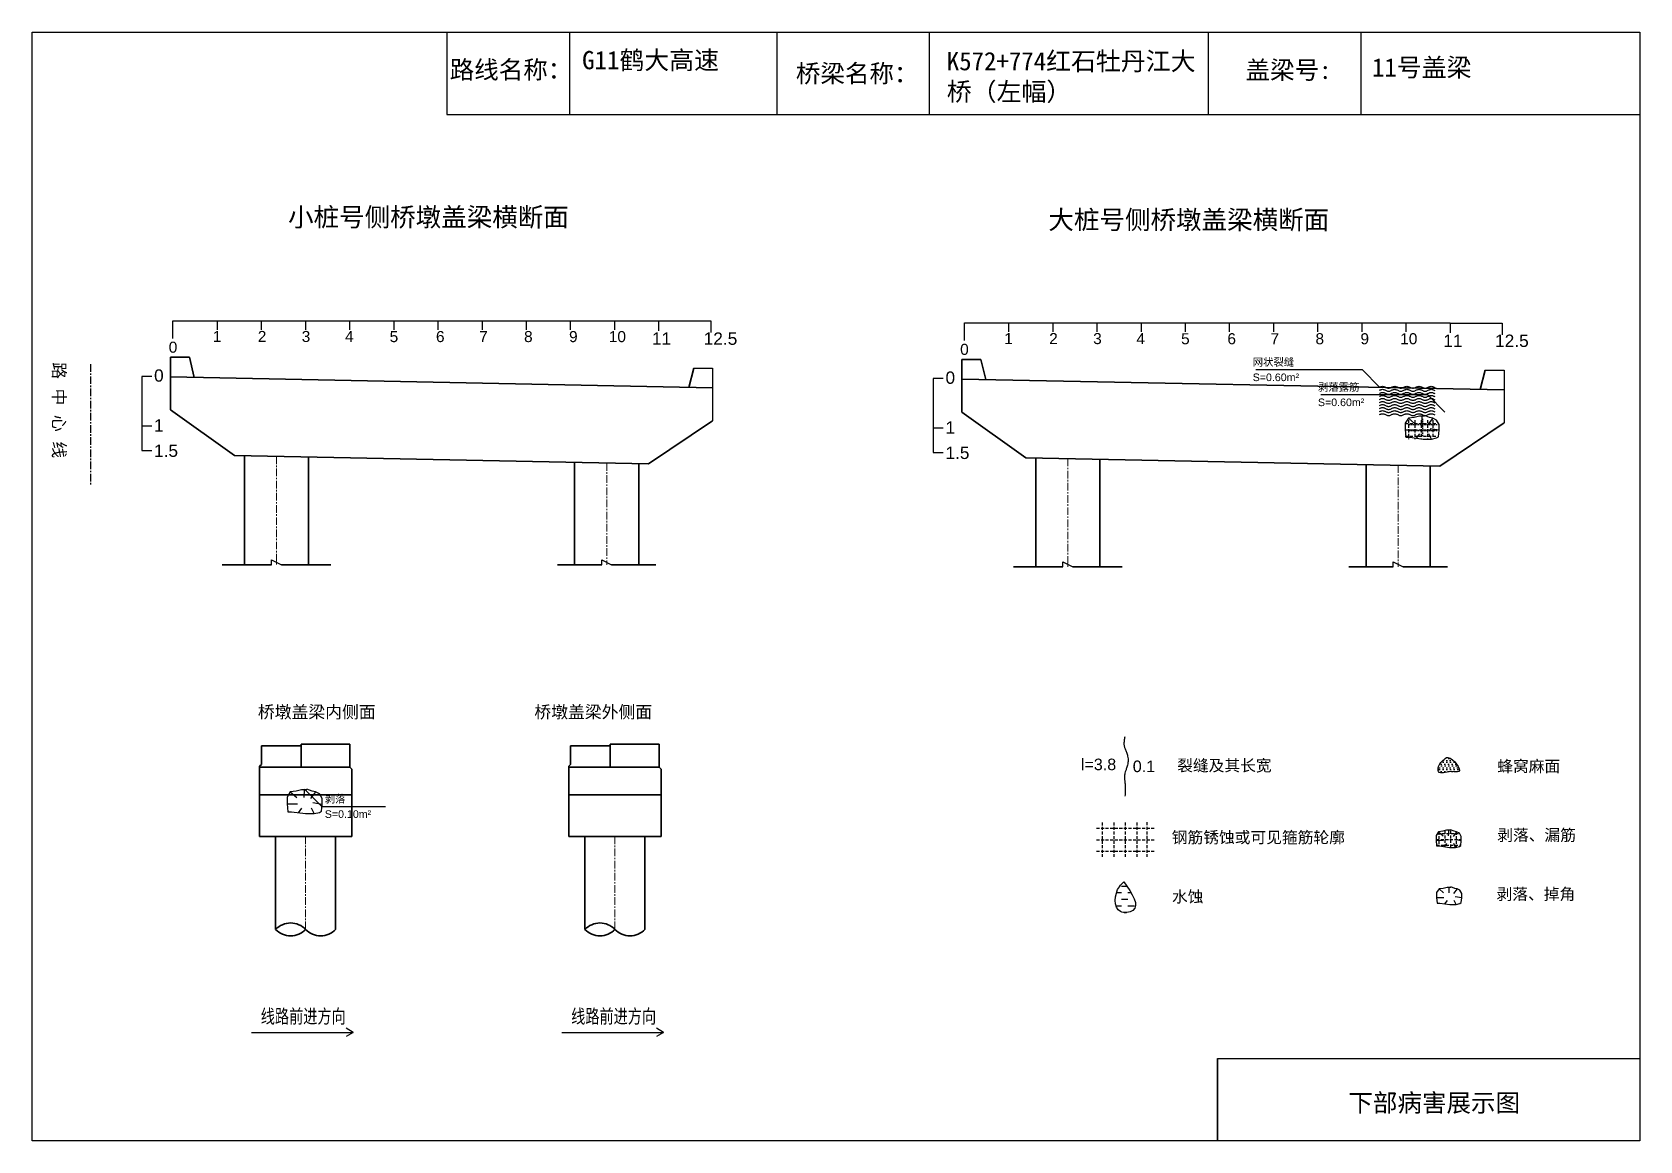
# Model space of a CAD drawing. Header units: millimetres. Extents: x 0 to 528, y 0 to 364.
import ezdxf
from ezdxf.enums import TextEntityAlignment as Align

# ---------------------------------------------------------------- set-up
doc = ezdxf.new("R2010")
doc.units = ezdxf.units.MM
for name, pattern in [('CENTER', [2, 1.25, -0.25, 0.25, -0.25]), ('DASHED', [0.75, 0.5, -0.25]), ('EBG_CENTER', [1.1, 0.8, -0.15, 0, -0.15])]:
    doc.linetypes.add(name, pattern=pattern)
doc.layers.add('Center', color=3, linetype='EBG_CENTER', lineweight=18)
doc.layers.add('中粗实线', color=4, linetype='Continuous', lineweight=35)
for name, color, linetype in [('加固措施', 7, 'Continuous'), ('图层1', 7, 'Continuous'), ('文字', 1, 'Continuous'), ('病害', 5, 'Continuous')]:
    doc.layers.add(name, color=color, linetype=linetype)
doc.styles.add('HAN', font='', dxfattribs={"width": 0.75})
doc.styles.get("Standard").update_dxf_attribs({"font": 'arial.ttf'})
doc.styles.add('汉字', font='')
doc.styles.get('HAN').set_extended_font_data('SimSun')
doc.styles.get('汉字').set_extended_font_data('SimSun')

# ---------------------------------------------------------------- blocks, each defined once
blk = doc.blocks.new('88888')
for p, q in [((1245.415, -3599.279), (1245.261, -3599.19)), ((1243.215, -3599.279), (1245.415, -3599.279)), ((1245.415, -3599.279), (1245.261, -3599.367))]:
    blk.add_line(p, q)
at = {"layer": '文字', "color": 0, "style": 'HAN', "width": 0.75}
blk.add_text('线路前进方向', height=0.3, dxfattribs=at).set_placement((1244.335, -3599.082), align=Align.CENTER)
blk = doc.blocks.new('adfsd')
at = {"lineweight": -2, "ltscale": 0.5}
for p, q in [((1140.897, -3083.694), (1140.936, -3083.729)), ((1140.983, -3083.682), (1140.981, -3083.729)), ((1141.053, -3083.694), (1141.022, -3083.735)), ((1140.876, -3083.768), (1140.94, -3083.769)), ((1140.948, -3083.824), (1140.969, -3083.796)), ((1141.045, -3083.83), (1141.028, -3083.796)), ((1141.094, -3083.772), (1141.036, -3083.763))]:
    blk.add_line(p, q, dxfattribs=at)
blk.add_lwpolyline([(1141, -3083.682), (1140.967, -3083.682), (1140.934, -3083.69), (1140.897, -3083.694), (1140.876, -3083.727), (1140.876, -3083.768), (1140.88, -3083.818), (1140.905, -3083.818), (1140.991, -3083.83), (1141.045, -3083.83), (1141.078, -3083.822), (1141.09, -3083.814), (1141.094, -3083.772), (1141.094, -3083.735), (1141.078, -3083.707), (1141.053, -3083.694), (1141.033, -3083.69), (1141, -3083.678)], dxfattribs=at)

msp = doc.modelspace()

# ---------------------------------------------------------------- hatches: boundary and pattern name
at = {"layer": '加固措施', "lineweight": -2}
h = msp.add_hatch(dxfattribs=at)
h.set_pattern_fill('DOTS', scale=0.758413)
h.set_pattern_definition([(0, (-4118.673, -227.183), (0.60199057, 1.20398115), [0, -1.20398115])])
edge = h.paths.add_edge_path()
edge.add_spline(control_points=[(464.79, 125.89), (463.66, 125.12), (462.06, 124.02), (461.88, 119.94), (465.67, 121.81), (470.82, 120.35), (466.98, 125.99), (464.92, 125.9), (464.79, 125.89)], knot_values=[0, 0, 0, 0, 5.205471, 7.397577, 12.944796, 16.169923, 23.88441, 24.400432, 24.400432, 24.400432, 24.400432], degree=3, periodic=0)
h = msp.add_hatch(dxfattribs=at)
h.set_pattern_fill('DASH', color=256, scale=0.682572)
h.set_pattern_definition([(0, (-3766.198, -191.5237), (2.1671661, 2.1671661), [2.167166, -2.167166])])
edge = h.paths.add_edge_path()
edge.add_spline(control_points=[(358.78, 85.1), (358.24, 84.62), (355.71, 82.38), (355.03, 74.23), (365.19, 75.67), (361.44, 81.2), (358.78, 85.1)], knot_values=[0, 0, 0, 0, 3.237042, 15.187225, 21.182779, 35.601669, 35.601669, 35.601669, 35.601669], degree=3, periodic=0)
at = {"layer": '病害', "lineweight": -2}
h = msp.add_hatch(dxfattribs=at)
h.set_pattern_fill('DOTS', color=4, scale=0.758413, style=0)
h.set_pattern_definition([(0, (-7265.3503, -675.7161), (0.60199057, 1.20398115), [0, -1.20398115])])
edge = h.paths.add_edge_path()
edge.add_spline(control_points=[(464.79, 125.89), (463.66, 125.12), (462.06, 124.02), (461.88, 119.94), (465.67, 121.81), (470.82, 120.35), (466.98, 125.99), (464.92, 125.9), (464.79, 125.89)], knot_values=[0, 0, 0, 0, 1.041094, 1.479515, 2.588959, 3.233985, 4.776882, 4.880086, 4.880086, 4.880086, 4.880086], degree=3, periodic=0)

# ---------------------------------------------------------------- linework, layer by layer
at = {"color": 0, "linetype": 'ByBlock'}
for p, q in [((0, 364.24), (528.29, 364.24)), ((0, 0), (0, 364.24)), ((136.28, 364.24), (136.28, 337.16)), ((244.69, 364.24), (244.69, 337.16)), ((386.49, 364.24), (386.49, 337.16)), ((436.57, 364.18), (436.57, 337.1)), ((528.29, 364.24), (528.29, 0)), ((136.28, 337.16), (528.29, 337.16)), ((389.48, 0), (389.48, 27.08)), ((389.48, 27.08), (528.29, 27.08)), ((528.29, 0), (0, 0))]:
    msp.add_line(p, q, dxfattribs=at)
at = {"color": 0}
for p, q in [((46.28, 263.6), (46.28, 269.4)), ((46.28, 269.4), (60.79, 269.4)), ((60.79, 269.4), (60.79, 266.5)), ((60.79, 269.4), (75.3, 269.4)), ((75.3, 269.4), (89.8, 269.4)), ((75.3, 269.4), (75.3, 266.5)), ((89.8, 269.4), (104.31, 269.4)), ((89.8, 269.4), (89.8, 266.5)), ((104.31, 269.4), (118.82, 269.4)), ((104.31, 269.4), (104.31, 266.5)), ((118.82, 269.4), (133.32, 269.4)), ((118.82, 269.4), (118.82, 266.5)), ((133.32, 269.4), (147.83, 269.4)), ((133.32, 269.4), (133.32, 266.5)), ((147.83, 269.4), (162.34, 269.4)), ((147.83, 269.4), (147.83, 266.5)), ((162.34, 269.4), (176.84, 269.4)), ((162.34, 269.4), (162.34, 266.5)), ((162.34, 269.4), (173.94, 269.4)), ((176.84, 269.4), (191.35, 269.4)), ((176.84, 269.4), (176.84, 266.5)), ((176.84, 269.4), (179.74, 269.4)), ((191.35, 269.4), (205.85, 269.4)), ((191.35, 269.4), (191.35, 266.5)), ((205.87, 269.36), (205.87, 266.11)), ((306.34, 262.89), (306.34, 268.7)), ((306.34, 268.7), (320.85, 268.7)), ((320.85, 268.7), (320.85, 265.8)), ((320.85, 268.7), (335.36, 268.7)), ((335.36, 268.7), (349.86, 268.7)), ((335.36, 268.7), (335.36, 265.8)), ((349.86, 268.7), (364.37, 268.7)), ((349.86, 268.7), (349.86, 265.8)), ((364.37, 268.7), (378.88, 268.7)), ((364.37, 268.7), (364.37, 265.8)), ((378.88, 268.7), (393.38, 268.7)), ((378.88, 268.7), (378.88, 265.8)), ((393.38, 268.7), (407.89, 268.7)), ((393.38, 268.7), (393.38, 265.8)), ((407.89, 268.7), (422.39, 268.7)), ((407.89, 268.7), (407.89, 265.8)), ((422.39, 268.7), (436.9, 268.7)), ((422.39, 268.7), (422.39, 265.8)), ((422.39, 268.7), (434, 268.7)), ((436.9, 268.7), (451.41, 268.7)), ((436.9, 268.7), (436.9, 265.8)), ((436.9, 268.7), (439.8, 268.7)), ((451.41, 268.7), (465.91, 268.7)), ((451.41, 268.7), (451.41, 265.8)), ((465.93, 268.66), (465.93, 265.41)), ((39.3, 251.15), (36.06, 251.15)), ((36.06, 251.15), (36.06, 226.85)), ((299.36, 250.45), (296.12, 250.45)), ((296.12, 250.45), (296.12, 226.15)), ((36.06, 234.95), (39.3, 234.95)), ((296.12, 234.25), (299.36, 234.25)), ((36.06, 226.85), (39.3, 226.85)), ((296.12, 226.15), (299.36, 226.15)), ((78.66, 189.28), (78.66, 190.9)), ((187.17, 189.28), (187.17, 190.9)), ((338.72, 188.57), (338.72, 190.19)), ((447.23, 188.57), (447.23, 190.19))]:
    msp.add_line(p, q, dxfattribs=at)
at = {"linetype": 'ByBlock'}
for p, q in [((205.87, 269.36), (223.01, 269.36)), ((223.01, 269.36), (223.01, 265.54)), ((465.93, 268.66), (483.07, 268.66)), ((483.07, 268.66), (483.07, 264.83)), ((217.41, 253.87), (223.61, 253.87)), ((223.61, 253.87), (223.61, 247.4)), ((477.47, 253.17), (483.67, 253.17)), ((483.67, 253.17), (483.67, 246.69)), ((223.61, 247.4), (223.61, 236.55)), ((483.67, 246.69), (483.67, 235.84)), ((78.66, 190.9), (81.9, 189.28)), ((187.17, 190.9), (190.41, 189.28)), ((338.72, 190.19), (341.96, 188.57)), ((447.23, 190.19), (450.47, 188.57))]:
    msp.add_line(p, q, dxfattribs=at)
at = {"color": 1, "linetype": 'CENTER', "ltscale": 2}
msp.add_line((19.16, 255.15), (19.16, 215.65), dxfattribs=at)
at = {"color": 7}
for p, q in [((456.67, 238.06), (456.56, 235.67)), ((451.2, 233.65), (454.48, 233.6)), ((452.25, 237.43), (454.28, 235.67)), ((460.25, 237.43), (458.64, 235.36)), ((462.35, 233.44), (459.37, 233.91)), ((454.88, 230.81), (455.94, 232.25)), ((459.82, 230.5), (458.95, 232.25)), ((84.83, 114.64), (86.92, 112.83)), ((89.39, 115.29), (89.28, 112.83)), ((93.08, 114.64), (91.43, 112.51)), ((95.25, 110.52), (92.18, 111.01)), ((83.75, 110.74), (87.14, 110.69)), ((87.55, 107.81), (88.64, 109.29)), ((92.65, 107.49), (91.75, 109.29))]:
    msp.add_line(p, q, dxfattribs=at)
at = {"color": 1, "linetype": 'DASHED', "ltscale": 2}
for p, q in [((451.2, 235.72), (461.64, 235.72)), ((451.2, 235.72), (461.64, 235.72)), ((451.2, 233.63), (461.64, 233.63)), ((451.2, 233.63), (461.64, 233.63)), ((452.24, 236.76), (452.24, 230.5)), ((452.24, 236.76), (452.24, 230.5)), ((454.33, 236.76), (454.33, 230.5)), ((454.33, 236.76), (454.33, 230.5)), ((456.42, 236.76), (456.42, 230.5)), ((456.42, 236.76), (456.42, 230.5)), ((458.51, 236.76), (458.51, 230.5)), ((458.51, 236.76), (458.51, 230.5)), ((460.29, 236.78), (460.29, 230.51)), ((460.29, 236.78), (460.29, 230.51)), ((451.2, 231.54), (461.64, 231.54)), ((451.2, 231.54), (461.64, 231.54)), ((349.74, 102.74), (368.7, 102.74)), ((351.64, 104.63), (351.64, 93.26)), ((355.43, 104.63), (355.43, 93.26)), ((359.22, 104.63), (359.22, 93.26)), ((363.01, 104.63), (363.01, 93.26)), ((366.26, 104.66), (366.26, 93.28)), ((461.75, 100.92), (469.1, 100.92)), ((462.28, 101.57), (462.28, 96.88)), ((464.18, 101.87), (464.18, 96.63)), ((466.07, 101.87), (466.07, 96.41)), ((467.97, 101.57), (467.97, 96.46)), ((349.74, 98.94), (368.7, 98.94)), ((349.74, 95.15), (368.7, 95.15)), ((461.36, 99.03), (469.63, 99.03)), ((461.5, 97.13), (469.48, 97.13))]:
    msp.add_line(p, q, dxfattribs=at)
at = {"color": 1, "linetype": 'DASHED'}
for p, q in [((452.2, 235.35), (461.8, 235.35)), ((452.2, 233.42), (461.8, 233.42)), ((457, 231.5), (457, 237.27))]:
    msp.add_line(p, q, dxfattribs=at)
at = {"color": 0, "linetype": 'ByBlock'}
msp.add_lwpolyline([(0, 364.24), (528.29, 364.24), (528.29, 0), (0, 0)], close=True, dxfattribs=at)
at = {"color": 7}
for points in [[(442.73, 247.6), (437.17, 253.35), (402.07, 253.35)], [(464.16, 239.37), (458.61, 245.13), (423.51, 245.13)], [(442.73, 247.6), (442.93, 247.69), (443.13, 247.77), (443.33, 247.84), (443.53, 247.88), (443.73, 247.9), (443.93, 247.88), (444.13, 247.84), (444.33, 247.77), (444.53, 247.69), (444.73, 247.6), (444.93, 247.5), (445.13, 247.42), (445.33, 247.35), (445.53, 247.31), (445.73, 247.3), (445.93, 247.31), (446.13, 247.35), (446.33, 247.42), (446.53, 247.5), (446.73, 247.6), (446.93, 247.69), (447.13, 247.77), (447.33, 247.84), (447.53, 247.88), (447.73, 247.9), (447.93, 247.88), (448.13, 247.84), (448.33, 247.77), (448.53, 247.69), (448.73, 247.6), (448.93, 247.5), (449.13, 247.42), (449.33, 247.35), (449.53, 247.31), (449.73, 247.3), (449.93, 247.31), (450.13, 247.35), (450.33, 247.42), (450.53, 247.5), (450.73, 247.6), (450.93, 247.69), (451.13, 247.77), (451.33, 247.84), (451.53, 247.88), (451.73, 247.9), (451.93, 247.88), (452.13, 247.84), (452.33, 247.77), (452.53, 247.69), (452.73, 247.6), (452.93, 247.5), (453.13, 247.42), (453.33, 247.35), (453.53, 247.31), (453.73, 247.3), (453.93, 247.31), (454.13, 247.35), (454.33, 247.42), (454.53, 247.5), (454.73, 247.6), (454.93, 247.69), (455.13, 247.77), (455.33, 247.84), (455.53, 247.88), (455.73, 247.9), (455.93, 247.88), (456.13, 247.84), (456.33, 247.77), (456.53, 247.69), (456.73, 247.6), (456.93, 247.5), (457.13, 247.42), (457.33, 247.35), (457.53, 247.31), (457.73, 247.3), (457.93, 247.31), (458.13, 247.35), (458.33, 247.42), (458.53, 247.5), (458.73, 247.6), (458.93, 247.69), (459.13, 247.77), (459.33, 247.84), (459.53, 247.88), (459.73, 247.9), (459.93, 247.88), (460.13, 247.84), (460.33, 247.77), (460.53, 247.69), (460.73, 247.6), (460.93, 247.5)], [(442.73, 246.6), (442.93, 246.69), (443.13, 246.77), (443.33, 246.84), (443.53, 246.88), (443.73, 246.9), (443.93, 246.88), (444.13, 246.84), (444.33, 246.77), (444.53, 246.69), (444.73, 246.6), (444.93, 246.5), (445.13, 246.42), (445.33, 246.35), (445.53, 246.31), (445.73, 246.3), (445.93, 246.31), (446.13, 246.35), (446.33, 246.42), (446.53, 246.5), (446.73, 246.6), (446.93, 246.69), (447.13, 246.77), (447.33, 246.84), (447.53, 246.88), (447.73, 246.9), (447.93, 246.88), (448.13, 246.84), (448.33, 246.77), (448.53, 246.69), (448.73, 246.6), (448.93, 246.5), (449.13, 246.42), (449.33, 246.35), (449.53, 246.31), (449.73, 246.3), (449.93, 246.31), (450.13, 246.35), (450.33, 246.42), (450.53, 246.5), (450.73, 246.6), (450.93, 246.69), (451.13, 246.77), (451.33, 246.84), (451.53, 246.88), (451.73, 246.9), (451.93, 246.88), (452.13, 246.84), (452.33, 246.77), (452.53, 246.69), (452.73, 246.6), (452.93, 246.5), (453.13, 246.42), (453.33, 246.35), (453.53, 246.31), (453.73, 246.3), (453.93, 246.31), (454.13, 246.35), (454.33, 246.42), (454.53, 246.5), (454.73, 246.6), (454.93, 246.69), (455.13, 246.77), (455.33, 246.84), (455.53, 246.88), (455.73, 246.9), (455.93, 246.88), (456.13, 246.84), (456.33, 246.77), (456.53, 246.69), (456.73, 246.6), (456.93, 246.5), (457.13, 246.42), (457.33, 246.35), (457.53, 246.31), (457.73, 246.3), (457.93, 246.31), (458.13, 246.35), (458.33, 246.42), (458.53, 246.5), (458.73, 246.6), (458.93, 246.69), (459.13, 246.77), (459.33, 246.84), (459.53, 246.88), (459.73, 246.9), (459.93, 246.88), (460.13, 246.84), (460.33, 246.77), (460.53, 246.69), (460.73, 246.6), (460.93, 246.5)], [(442.73, 245.6), (442.93, 245.69), (443.13, 245.77), (443.33, 245.84), (443.53, 245.88), (443.73, 245.9), (443.93, 245.88), (444.13, 245.84), (444.33, 245.77), (444.53, 245.69), (444.73, 245.6), (444.93, 245.5), (445.13, 245.42), (445.33, 245.35), (445.53, 245.31), (445.73, 245.3), (445.93, 245.31), (446.13, 245.35), (446.33, 245.42), (446.53, 245.5), (446.73, 245.6), (446.93, 245.69), (447.13, 245.77), (447.33, 245.84), (447.53, 245.88), (447.73, 245.9), (447.93, 245.88), (448.13, 245.84), (448.33, 245.77), (448.53, 245.69), (448.73, 245.6), (448.93, 245.5), (449.13, 245.42), (449.33, 245.35), (449.53, 245.31), (449.73, 245.3), (449.93, 245.31), (450.13, 245.35), (450.33, 245.42), (450.53, 245.5), (450.73, 245.6), (450.93, 245.69), (451.13, 245.77), (451.33, 245.84), (451.53, 245.88), (451.73, 245.9), (451.93, 245.88), (452.13, 245.84), (452.33, 245.77), (452.53, 245.69), (452.73, 245.6), (452.93, 245.5), (453.13, 245.42), (453.33, 245.35), (453.53, 245.31), (453.73, 245.3), (453.93, 245.31), (454.13, 245.35), (454.33, 245.42), (454.53, 245.5), (454.73, 245.6), (454.93, 245.69), (455.13, 245.77), (455.33, 245.84), (455.53, 245.88), (455.73, 245.9), (455.93, 245.88), (456.13, 245.84), (456.33, 245.77), (456.53, 245.69), (456.73, 245.6), (456.93, 245.5), (457.13, 245.42), (457.33, 245.35), (457.53, 245.31), (457.73, 245.3), (457.93, 245.31), (458.13, 245.35), (458.33, 245.42), (458.53, 245.5), (458.73, 245.6), (458.93, 245.69), (459.13, 245.77), (459.33, 245.84), (459.53, 245.88), (459.73, 245.9), (459.93, 245.88), (460.13, 245.84), (460.33, 245.77), (460.53, 245.69), (460.73, 245.6), (460.93, 245.5)], [(442.73, 244.6), (442.93, 244.69), (443.13, 244.77), (443.33, 244.84), (443.53, 244.88), (443.73, 244.9), (443.93, 244.88), (444.13, 244.84), (444.33, 244.77), (444.53, 244.69), (444.73, 244.6), (444.93, 244.5), (445.13, 244.42), (445.33, 244.35), (445.53, 244.31), (445.73, 244.3), (445.93, 244.31), (446.13, 244.35), (446.33, 244.42), (446.53, 244.5), (446.73, 244.6), (446.93, 244.69), (447.13, 244.77), (447.33, 244.84), (447.53, 244.88), (447.73, 244.9), (447.93, 244.88), (448.13, 244.84), (448.33, 244.77), (448.53, 244.69), (448.73, 244.6), (448.93, 244.5), (449.13, 244.42), (449.33, 244.35), (449.53, 244.31), (449.73, 244.3), (449.93, 244.31), (450.13, 244.35), (450.33, 244.42), (450.53, 244.5), (450.73, 244.6), (450.93, 244.69), (451.13, 244.77), (451.33, 244.84), (451.53, 244.88), (451.73, 244.9), (451.93, 244.88), (452.13, 244.84), (452.33, 244.77), (452.53, 244.69), (452.73, 244.6), (452.93, 244.5), (453.13, 244.42), (453.33, 244.35), (453.53, 244.31), (453.73, 244.3), (453.93, 244.31), (454.13, 244.35), (454.33, 244.42), (454.53, 244.5), (454.73, 244.6), (454.93, 244.69), (455.13, 244.77), (455.33, 244.84), (455.53, 244.88), (455.73, 244.9), (455.93, 244.88), (456.13, 244.84), (456.33, 244.77), (456.53, 244.69), (456.73, 244.6), (456.93, 244.5), (457.13, 244.42), (457.33, 244.35), (457.53, 244.31), (457.73, 244.3), (457.93, 244.31), (458.13, 244.35), (458.33, 244.42), (458.53, 244.5), (458.73, 244.6), (458.93, 244.69), (459.13, 244.77), (459.33, 244.84), (459.53, 244.88), (459.73, 244.9), (459.93, 244.88), (460.13, 244.84), (460.33, 244.77), (460.53, 244.69), (460.73, 244.6), (460.93, 244.5)], [(442.73, 243.6), (442.93, 243.69), (443.13, 243.77), (443.33, 243.84), (443.53, 243.88), (443.73, 243.9), (443.93, 243.88), (444.13, 243.84), (444.33, 243.77), (444.53, 243.69), (444.73, 243.6), (444.93, 243.5), (445.13, 243.42), (445.33, 243.35), (445.53, 243.31), (445.73, 243.3), (445.93, 243.31), (446.13, 243.35), (446.33, 243.42), (446.53, 243.5), (446.73, 243.6), (446.93, 243.69), (447.13, 243.77), (447.33, 243.84), (447.53, 243.88), (447.73, 243.9), (447.93, 243.88), (448.13, 243.84), (448.33, 243.77), (448.53, 243.69), (448.73, 243.6), (448.93, 243.5), (449.13, 243.42), (449.33, 243.35), (449.53, 243.31), (449.73, 243.3), (449.93, 243.31), (450.13, 243.35), (450.33, 243.42), (450.53, 243.5), (450.73, 243.6), (450.93, 243.69), (451.13, 243.77), (451.33, 243.84), (451.53, 243.88), (451.73, 243.9), (451.93, 243.88), (452.13, 243.84), (452.33, 243.77), (452.53, 243.69), (452.73, 243.6), (452.93, 243.5), (453.13, 243.42), (453.33, 243.35), (453.53, 243.31), (453.73, 243.3), (453.93, 243.31), (454.13, 243.35), (454.33, 243.42), (454.53, 243.5), (454.73, 243.6), (454.93, 243.69), (455.13, 243.77), (455.33, 243.84), (455.53, 243.88), (455.73, 243.9), (455.93, 243.88), (456.13, 243.84), (456.33, 243.77), (456.53, 243.69), (456.73, 243.6), (456.93, 243.5), (457.13, 243.42), (457.33, 243.35), (457.53, 243.31), (457.73, 243.3), (457.93, 243.31), (458.13, 243.35), (458.33, 243.42), (458.53, 243.5), (458.73, 243.6), (458.93, 243.69), (459.13, 243.77), (459.33, 243.84), (459.53, 243.88), (459.73, 243.9), (459.93, 243.88), (460.13, 243.84), (460.33, 243.77), (460.53, 243.69), (460.73, 243.6), (460.93, 243.5)], [(442.73, 242.6), (442.93, 242.69), (443.13, 242.77), (443.33, 242.84), (443.53, 242.88), (443.73, 242.9), (443.93, 242.88), (444.13, 242.84), (444.33, 242.77), (444.53, 242.69), (444.73, 242.6), (444.93, 242.5), (445.13, 242.42), (445.33, 242.35), (445.53, 242.31), (445.73, 242.3), (445.93, 242.31), (446.13, 242.35), (446.33, 242.42), (446.53, 242.5), (446.73, 242.6), (446.93, 242.69), (447.13, 242.77), (447.33, 242.84), (447.53, 242.88), (447.73, 242.9), (447.93, 242.88), (448.13, 242.84), (448.33, 242.77), (448.53, 242.69), (448.73, 242.6), (448.93, 242.5), (449.13, 242.42), (449.33, 242.35), (449.53, 242.31), (449.73, 242.3), (449.93, 242.31), (450.13, 242.35), (450.33, 242.42), (450.53, 242.5), (450.73, 242.6), (450.93, 242.69), (451.13, 242.77), (451.33, 242.84), (451.53, 242.88), (451.73, 242.9), (451.93, 242.88), (452.13, 242.84), (452.33, 242.77), (452.53, 242.69), (452.73, 242.6), (452.93, 242.5), (453.13, 242.42), (453.33, 242.35), (453.53, 242.31), (453.73, 242.3), (453.93, 242.31), (454.13, 242.35), (454.33, 242.42), (454.53, 242.5), (454.73, 242.6), (454.93, 242.69), (455.13, 242.77), (455.33, 242.84), (455.53, 242.88), (455.73, 242.9), (455.93, 242.88), (456.13, 242.84), (456.33, 242.77), (456.53, 242.69), (456.73, 242.6), (456.93, 242.5), (457.13, 242.42), (457.33, 242.35), (457.53, 242.31), (457.73, 242.3), (457.93, 242.31), (458.13, 242.35), (458.33, 242.42), (458.53, 242.5), (458.73, 242.6), (458.93, 242.69), (459.13, 242.77), (459.33, 242.84), (459.53, 242.88), (459.73, 242.9), (459.93, 242.88), (460.13, 242.84), (460.33, 242.77), (460.53, 242.69), (460.73, 242.6), (460.93, 242.5)], [(442.73, 241.6), (442.93, 241.69), (443.13, 241.77), (443.33, 241.84), (443.53, 241.88), (443.73, 241.9), (443.93, 241.88), (444.13, 241.84), (444.33, 241.77), (444.53, 241.69), (444.73, 241.6), (444.93, 241.5), (445.13, 241.42), (445.33, 241.35), (445.53, 241.31), (445.73, 241.3), (445.93, 241.31), (446.13, 241.35), (446.33, 241.42), (446.53, 241.5), (446.73, 241.6), (446.93, 241.69), (447.13, 241.77), (447.33, 241.84), (447.53, 241.88), (447.73, 241.9), (447.93, 241.88), (448.13, 241.84), (448.33, 241.77), (448.53, 241.69), (448.73, 241.6), (448.93, 241.5), (449.13, 241.42), (449.33, 241.35), (449.53, 241.31), (449.73, 241.3), (449.93, 241.31), (450.13, 241.35), (450.33, 241.42), (450.53, 241.5), (450.73, 241.6), (450.93, 241.69), (451.13, 241.77), (451.33, 241.84), (451.53, 241.88), (451.73, 241.9), (451.93, 241.88), (452.13, 241.84), (452.33, 241.77), (452.53, 241.69), (452.73, 241.6), (452.93, 241.5), (453.13, 241.42), (453.33, 241.35), (453.53, 241.31), (453.73, 241.3), (453.93, 241.31), (454.13, 241.35), (454.33, 241.42), (454.53, 241.5), (454.73, 241.6), (454.93, 241.69), (455.13, 241.77), (455.33, 241.84), (455.53, 241.88), (455.73, 241.9), (455.93, 241.88), (456.13, 241.84), (456.33, 241.77), (456.53, 241.69), (456.73, 241.6), (456.93, 241.5), (457.13, 241.42), (457.33, 241.35), (457.53, 241.31), (457.73, 241.3), (457.93, 241.31), (458.13, 241.35), (458.33, 241.42), (458.53, 241.5), (458.73, 241.6), (458.93, 241.69), (459.13, 241.77), (459.33, 241.84), (459.53, 241.88), (459.73, 241.9), (459.93, 241.88), (460.13, 241.84), (460.33, 241.77), (460.53, 241.69), (460.73, 241.6), (460.93, 241.5)], [(442.73, 240.6), (442.93, 240.69), (443.13, 240.77), (443.33, 240.84), (443.53, 240.88), (443.73, 240.9), (443.93, 240.88), (444.13, 240.84), (444.33, 240.77), (444.53, 240.69), (444.73, 240.6), (444.93, 240.5), (445.13, 240.42), (445.33, 240.35), (445.53, 240.31), (445.73, 240.3), (445.93, 240.31), (446.13, 240.35), (446.33, 240.42), (446.53, 240.5), (446.73, 240.6), (446.93, 240.69), (447.13, 240.77), (447.33, 240.84), (447.53, 240.88), (447.73, 240.9), (447.93, 240.88), (448.13, 240.84), (448.33, 240.77), (448.53, 240.69), (448.73, 240.6), (448.93, 240.5), (449.13, 240.42), (449.33, 240.35), (449.53, 240.31), (449.73, 240.3), (449.93, 240.31), (450.13, 240.35), (450.33, 240.42), (450.53, 240.5), (450.73, 240.6), (450.93, 240.69), (451.13, 240.77), (451.33, 240.84), (451.53, 240.88), (451.73, 240.9), (451.93, 240.88), (452.13, 240.84), (452.33, 240.77), (452.53, 240.69), (452.73, 240.6), (452.93, 240.5), (453.13, 240.42), (453.33, 240.35), (453.53, 240.31), (453.73, 240.3), (453.93, 240.31), (454.13, 240.35), (454.33, 240.42), (454.53, 240.5), (454.73, 240.6), (454.93, 240.69), (455.13, 240.77), (455.33, 240.84), (455.53, 240.88), (455.73, 240.9), (455.93, 240.88), (456.13, 240.84), (456.33, 240.77), (456.53, 240.69), (456.73, 240.6), (456.93, 240.5), (457.13, 240.42), (457.33, 240.35), (457.53, 240.31), (457.73, 240.3), (457.93, 240.31), (458.13, 240.35), (458.33, 240.42), (458.53, 240.5), (458.73, 240.6), (458.93, 240.69), (459.13, 240.77), (459.33, 240.84), (459.53, 240.88), (459.73, 240.9), (459.93, 240.88), (460.13, 240.84), (460.33, 240.77), (460.53, 240.69), (460.73, 240.6), (460.93, 240.5)], [(442.73, 239.6), (442.93, 239.69), (443.13, 239.77), (443.33, 239.84), (443.53, 239.88), (443.73, 239.9), (443.93, 239.88), (444.13, 239.84), (444.33, 239.77), (444.53, 239.69), (444.73, 239.6), (444.93, 239.5), (445.13, 239.42), (445.33, 239.35), (445.53, 239.31), (445.73, 239.3), (445.93, 239.31), (446.13, 239.35), (446.33, 239.42), (446.53, 239.5), (446.73, 239.6), (446.93, 239.69), (447.13, 239.77), (447.33, 239.84), (447.53, 239.88), (447.73, 239.9), (447.93, 239.88), (448.13, 239.84), (448.33, 239.77), (448.53, 239.69), (448.73, 239.6), (448.93, 239.5), (449.13, 239.42), (449.33, 239.35), (449.53, 239.31), (449.73, 239.3), (449.93, 239.31), (450.13, 239.35), (450.33, 239.42), (450.53, 239.5), (450.73, 239.6), (450.93, 239.69), (451.13, 239.77), (451.33, 239.84), (451.53, 239.88), (451.73, 239.9), (451.93, 239.88), (452.13, 239.84), (452.33, 239.77), (452.53, 239.69), (452.73, 239.6), (452.93, 239.5), (453.13, 239.42), (453.33, 239.35), (453.53, 239.31), (453.73, 239.3), (453.93, 239.31), (454.13, 239.35), (454.33, 239.42), (454.53, 239.5), (454.73, 239.6), (454.93, 239.69), (455.13, 239.77), (455.33, 239.84), (455.53, 239.88), (455.73, 239.9), (455.93, 239.88), (456.13, 239.84), (456.33, 239.77), (456.53, 239.69), (456.73, 239.6), (456.93, 239.5), (457.13, 239.42), (457.33, 239.35), (457.53, 239.31), (457.73, 239.3), (457.93, 239.31), (458.13, 239.35), (458.33, 239.42), (458.53, 239.5), (458.73, 239.6), (458.93, 239.69), (459.13, 239.77), (459.33, 239.84), (459.53, 239.88), (459.73, 239.9), (459.93, 239.88), (460.13, 239.84), (460.33, 239.77), (460.53, 239.69), (460.73, 239.6), (460.93, 239.5)], [(442.73, 238.6), (442.93, 238.69), (443.13, 238.77), (443.33, 238.84), (443.53, 238.88), (443.73, 238.9), (443.93, 238.88), (444.13, 238.84), (444.33, 238.77), (444.53, 238.69), (444.73, 238.6), (444.93, 238.5), (445.13, 238.42), (445.33, 238.35), (445.53, 238.31), (445.73, 238.3), (445.93, 238.31), (446.13, 238.35), (446.33, 238.42), (446.53, 238.5), (446.73, 238.6), (446.93, 238.69), (447.13, 238.77), (447.33, 238.84), (447.53, 238.88), (447.73, 238.9), (447.93, 238.88), (448.13, 238.84), (448.33, 238.77), (448.53, 238.69), (448.73, 238.6), (448.93, 238.5), (449.13, 238.42), (449.33, 238.35), (449.53, 238.31), (449.73, 238.3), (449.93, 238.31), (450.13, 238.35), (450.33, 238.42), (450.53, 238.5), (450.73, 238.6), (450.93, 238.69), (451.13, 238.77), (451.33, 238.84), (451.53, 238.88), (451.73, 238.9), (451.93, 238.88), (452.13, 238.84), (452.33, 238.77), (452.53, 238.69), (452.73, 238.6), (452.93, 238.5), (453.13, 238.42), (453.33, 238.35), (453.53, 238.31), (453.73, 238.3), (453.93, 238.31), (454.13, 238.35), (454.33, 238.42), (454.53, 238.5), (454.73, 238.6), (454.93, 238.69), (455.13, 238.77), (455.33, 238.84), (455.53, 238.88), (455.73, 238.9), (455.93, 238.88), (456.13, 238.84), (456.33, 238.77), (456.53, 238.69), (456.73, 238.6), (456.93, 238.5), (457.13, 238.42), (457.33, 238.35), (457.53, 238.31), (457.73, 238.3), (457.93, 238.31), (458.13, 238.35), (458.33, 238.42), (458.53, 238.5), (458.73, 238.6), (458.93, 238.69), (459.13, 238.77), (459.33, 238.84), (459.53, 238.88), (459.73, 238.9), (459.93, 238.88), (460.13, 238.84), (460.33, 238.77), (460.53, 238.69), (460.73, 238.6), (460.93, 238.5)], [(457.51, 238.06), (455.83, 238.06), (454.15, 237.64), (452.25, 237.43), (451.2, 235.75), (451.2, 233.65), (451.41, 231.13), (452.67, 231.13), (457.09, 230.5), (459.82, 230.5), (461.51, 230.92), (462.14, 231.34), (462.35, 233.44), (462.35, 235.33), (461.51, 236.8), (460.25, 237.43), (459.19, 237.64), (457.51, 238.27)], [(90.26, 115.29), (88.52, 115.29), (86.79, 114.86), (84.83, 114.64), (83.75, 112.91), (83.75, 110.74), (83.97, 108.14), (85.27, 108.14), (89.83, 107.49), (92.65, 107.49), (94.38, 107.92), (95.03, 108.36), (95.25, 110.52), (95.25, 112.48), (94.38, 113.99), (93.08, 114.64), (92, 114.86), (90.26, 115.51)], [(89.5, 115.51), (95.16, 109.85), (116.16, 109.85)]]:
    msp.add_lwpolyline(points, dxfattribs=at)
at = {"lineweight": -2}
msp.add_open_spline([(464.79, 125.89), (463.66, 125.12), (462.06, 124.02), (461.88, 119.94), (465.67, 121.81), (470.82, 120.35), (466.98, 125.99), (464.92, 125.9), (464.79, 125.89)], degree=3, knots=[0, 0, 0, 0, 3.947899, 5.610421, 9.817506, 12.263485, 18.114255, 18.505612, 18.505612, 18.505612, 18.505612], dxfattribs=at)
at = {"layer": 'Center', "color": 1, "linetype": 'CENTER', "ltscale": 2}
for p, q in [((80.28, 224.84), (80.28, 189.28)), ((188.79, 222.67), (188.79, 189.28)), ((340.34, 224.13), (340.34, 188.57)), ((448.85, 221.96), (448.85, 188.57)), ((89.87, 100.01), (89.87, 69.45)), ((191.5, 100.01), (191.5, 69.45))]:
    msp.add_line(p, q, dxfattribs=at)
at = {"layer": '中粗实线', "color": 0}
for p, q in [((45.46, 250.96), (45.46, 257.44)), ((45.46, 257.44), (51.66, 257.44)), ((51.66, 257.44), (53.28, 250.8)), ((217.41, 253.87), (215.79, 247.55)), ((305.52, 250.26), (305.52, 256.74)), ((305.52, 256.74), (311.72, 256.74)), ((311.72, 256.74), (313.34, 250.1)), ((45.46, 250.96), (45.46, 240.11)), ((223.61, 247.4), (45.46, 250.96)), ((305.52, 250.26), (305.52, 239.41)), ((483.67, 246.69), (305.52, 250.26)), ((477.47, 253.17), (475.85, 246.85)), ((45.46, 240.11), (66.51, 225.11)), ((305.52, 239.41), (326.57, 224.41)), ((202.55, 222.39), (223.61, 236.55)), ((462.61, 221.69), (483.67, 235.84)), ((202.55, 222.39), (66.51, 225.11)), ((69.75, 225.05), (69.75, 189.28)), ((90.81, 224.63), (90.81, 189.28)), ((178.26, 222.88), (178.26, 189.28)), ((199.32, 222.46), (199.32, 189.28)), ((462.61, 221.69), (326.57, 224.41)), ((329.81, 224.35), (329.81, 188.57)), ((350.87, 223.92), (350.87, 188.57)), ((438.32, 222.18), (438.32, 188.57)), ((459.38, 221.75), (459.38, 188.57)), ((78.66, 189.28), (62.47, 189.28)), ((98.1, 189.28), (81.9, 189.28)), ((187.17, 189.28), (172.59, 189.28)), ((204.98, 189.28), (190.41, 189.28)), ((338.72, 188.57), (322.52, 188.57)), ((358.15, 188.57), (341.96, 188.57)), ((447.23, 188.57), (432.65, 188.57)), ((465.04, 188.57), (450.47, 188.57)), ((75.31, 129.74), (88.35, 129.74)), ((75.31, 129.74), (75.31, 123.67)), ((88.35, 130.34), (104.43, 130.34)), ((88.35, 130.34), (88.35, 122.76)), ((104.43, 130.34), (104.43, 122.76)), ((176.93, 129.74), (189.98, 129.74)), ((176.93, 129.74), (176.93, 123.67)), ((189.98, 130.34), (206.06, 130.34)), ((189.98, 130.34), (189.98, 122.76)), ((206.06, 130.34), (206.06, 122.76)), ((75.31, 123.67), (74.7, 123.06)), ((74.7, 100.01), (74.7, 123.06)), ((74.7, 122.76), (104.43, 122.76)), ((104.43, 122.76), (105.04, 122.15)), ((105.04, 100.01), (105.04, 122.15)), ((176.93, 123.67), (176.33, 123.06)), ((176.33, 100.01), (176.33, 123.06)), ((176.33, 122.76), (206.06, 122.76)), ((206.06, 122.76), (206.66, 122.15)), ((206.66, 100.01), (206.66, 122.15)), ((74.7, 113.66), (105.04, 113.66)), ((176.33, 113.66), (206.66, 113.66)), ((74.7, 100.01), (105.04, 100.01)), ((80.01, 100.01), (80.01, 69.45)), ((99.73, 100.01), (99.73, 69.45)), ((176.33, 100.01), (206.66, 100.01)), ((181.64, 100.01), (181.64, 69.45)), ((201.36, 100.01), (201.36, 69.45))]:
    msp.add_line(p, q, dxfattribs=at)
for centre, start, end in [((84.94, 64.78), 43.4434, 136.5566), ((84.94, 74.11), 223.4434, 316.5566), ((94.8, 74.11), 223.4434, 316.5566), ((186.57, 64.78), 43.4434, 136.5566), ((186.57, 74.11), 223.4434, 316.5566), ((196.43, 74.11), 223.4434, 316.5566)]:
    msp.add_arc(centre, 6.79, start, end, dxfattribs=at)
at = {"layer": '加固措施', "lineweight": -2}
msp.add_open_spline([(358.78, 85.1), (358.24, 84.62), (355.71, 82.38), (355.03, 74.23), (365.19, 75.67), (361.44, 81.2), (358.78, 85.1)], degree=3, knots=[0, 0, 0, 0, 2.209514, 10.366374, 14.458772, 24.300702, 24.300702, 24.300702, 24.300702], dxfattribs=at)
at = {"layer": '图层1', "lineweight": -2}
msp.add_open_spline([(359.05, 132.77), (359.01, 132.54), (358.97, 132.3), (358.85, 131.61), (358.8, 131.17), (358.77, 130.55), (358.77, 130.35), (358.79, 130.04), (358.81, 129.92), (358.85, 129.69), (358.87, 129.58), (358.98, 129.16), (359.1, 128.84), (359.37, 128.14), (359.52, 127.75), (359.82, 126.93), (359.96, 126.48), (360.1, 125.71), (360.13, 125.41), (360.14, 124.81), (360.12, 124.52), (360.04, 123.97), (359.99, 123.71), (359.86, 123.2), (359.79, 122.96), (359.6, 122.35), (359.48, 122), (359.26, 121.34), (359.17, 121.03), (359.07, 120.61), (359.04, 120.48), (359, 120.25), (358.99, 120.14), (358.97, 119.92), (358.97, 119.81), (358.96, 119.4), (358.97, 119.08), (359.03, 118.39), (359.07, 118.03), (359.13, 117.39), (359.16, 117.12), (359.19, 116.62), (359.2, 116.39), (359.21, 115.93), (359.21, 115.71), (359.2, 115.04), (359.18, 114.6), (359.13, 113.84), (359.1, 113.52), (359.07, 113.2)], degree=3, knots=[0, 0, 0, 0, 0.93103, 0.93103, 2.904338, 2.904338, 3.933552, 3.933552, 4.598026, 4.598026, 5.2625, 5.2625, 6.799065, 6.799065, 8.335629, 8.335629, 9.872194, 9.872194, 10.744529, 10.744529, 11.616864, 11.616864, 12.4892, 12.4892, 13.361535, 13.361535, 14.755665, 14.755665, 16.149795, 16.149795, 16.835641, 16.835641, 17.410365, 17.410365, 17.98509, 17.98509, 19.45733, 19.45733, 20.929571, 20.929571, 21.910052, 21.910052, 22.722819, 22.722819, 23.535585, 23.535585, 25.161117, 25.161117, 26.428502, 26.428502, 26.428502, 26.428502], dxfattribs=at)
at = {"layer": '病害', "color": 5}
for p, q in [((136.28, 364.24), (136.28, 337.16)), ((244.69, 364.24), (244.69, 337.16)), ((386.49, 364.24), (386.49, 337.16)), ((528.29, 364.24), (528.29, 337.16)), ((136.28, 337.16), (385.94, 337.16)), ((385.94, 337.16), (528.29, 337.16)), ((389.48, 27.08), (528.29, 27.08)), ((389.48, 27.08), (389.48, 0)), ((528.29, 27.08), (528.29, 0))]:
    msp.add_line(p, q, dxfattribs=at)
at = {"layer": '病害', "color": 0}
for p, q in [((176.54, 364.24), (176.54, 337.16)), ((294.76, 364.24), (294.76, 337.16))]:
    msp.add_line(p, q, dxfattribs=at)

# ---------------------------------------------------------------- block references
at = {"color": 0, "xscale": 37.92066608813975, "yscale": 37.92066608813975, "zscale": 37.92066608813975}
for p in [(-42801.42, 117037.3), (-42801.27, 117018.53)]:
    msp.add_blockref('adfsd', p, dxfattribs=at)
at = {"xscale": 15.16826643525591, "yscale": 15.16826643525591, "zscale": 15.16826643525591}
for p in [(-18785.32, 54630.47), (-18683.32, 54630.47)]:
    msp.add_blockref('88888', p, dxfattribs=at)

# ---------------------------------------------------------------- texts
for s, height, p in [('1', 3.63, (59.38, 262.45)), ('2', 3.63, (74.14, 262.45)), ('3', 3.63, (88.58, 262.45)), ('4', 3.63, (102.82, 262.45)), ('5', 3.63, (117.48, 262.41)), ('6', 3.63, (132.7, 262.41)), ('7', 3.63, (146.89, 262.41)), ('8', 3.63, (161.64, 262.41)), ('9', 3.63, (176.42, 262.41)), ('10', 3.627, (189.49, 262.41)), ('11', 4.071, (203.64, 261.52)), ('12.5', 4.071, (220.65, 261.52)), ('1', 3.63, (319.44, 261.75)), ('2', 3.63, (334.2, 261.75)), ('3', 3.63, (348.64, 261.75)), ('4', 3.63, (362.88, 261.75)), ('5', 3.63, (377.54, 261.71)), ('6', 3.63, (392.76, 261.71)), ('7', 3.63, (406.94, 261.71)), ('8', 3.63, (421.7, 261.71)), ('9', 3.63, (436.48, 261.71)), ('10', 3.627, (449.55, 261.71)), ('11', 4.071, (463.7, 260.82)), ('12.5', 4.071, (480.71, 260.82)), ('0', 3.63, (44.88, 258.93)), ('0', 3.63, (304.94, 258.22)), ('0', 4.05, (40.07, 249.41)), ('0', 4.05, (300.13, 248.71)), ('1', 4.05, (40.07, 233.03)), ('1', 4.05, (300.13, 232.33)), ('1.5', 4.049, (40.07, 224.71)), ('1.5', 4.049, (300.13, 224.01))]:
    msp.add_text(s, height=height).set_placement(p)
msp.add_text('路  中  心  线', height=4.049, rotation=270).set_placement((6.85, 255.81))
at = {"color": 7}
for s, p in [('网状裂缝', (401.07, 254.6)), ('S=0.60m²', (401.07, 249.6)), ('剥落露筋', (422.51, 246.38)), ('S=0.60m²', (422.51, 241.38)), ('剥落', (96.16, 111.1)), ('S=0.10m²', (96.16, 106.1))]:
    msp.add_text(s, height=2.5, dxfattribs=at).set_placement(p)
at = {"char_height": 6, "attachment_point": 1}
for s, insert, width in [('{\\fSimSun|b0|i0|c134|p2;G11鹤大高速}', (180.72, 358.06), 63.9701), ('{\\fSimSun|b0|i0|c134|p2;K572+774红石牡丹江大桥（左幅）}', (300.54, 357.72), 85.4006), ('{\\fSimSun|b0|i0|c134|p2;11号盖梁}', (440.26, 355.66), 87.6885)]:
    msp.add_mtext(s, dxfattribs=dict(at, insert=insert, width=width))
at = {"layer": '图层1', "style": '汉字'}
for s, p in [('路线名称：', (137.2, 348.96)), ('桥梁名称：', (250.96, 347.72)), ('盖梁号:', (398.73, 348.87)), ('下部病害展示图', (432.51, 9.54))]:
    msp.add_text(s, height=5.909, dxfattribs=at).set_placement(p)
at = {"layer": '图层1', "lineweight": -2, "attachment_point": 1}
for s, insert, char_height in [('l=3.8', (344.59, 125.57), 3.792), ('0.1', (361.66, 124.94), 3.792), ('裂缝及其长宽', (376.26, 125.21), 3.792), ('蜂窝麻面', (481.44, 124.98), 3.792), ('钢筋锈蚀或可见箍筋轮廓', (374.48, 101.61), 3.7921), ('剥落、漏筋', (481.44, 102.36), 3.792), ('水蚀', (374.55, 82.12), 3.792), ('剥落、掉角', (481.21, 82.99), 3.792)]:
    msp.add_mtext(s, dxfattribs=dict(at, insert=insert, char_height=char_height))
at = {"layer": '文字', "color": 0}
for s, height, p in [('小桩号侧桥墩盖梁横断面', 6.1502, (130.22, 300.41)), ('大桩号侧桥墩盖梁横断面', 6.1502, (380.07, 299.53)), ('桥墩盖梁内侧面', 4.054, (93.53, 138.88)), ('桥墩盖梁外侧面', 4.054, (184.39, 138.88))]:
    msp.add_text(s, height=height, dxfattribs=at).set_placement(p, align=Align.CENTER)

doc.saveas('drawing.dxf')
